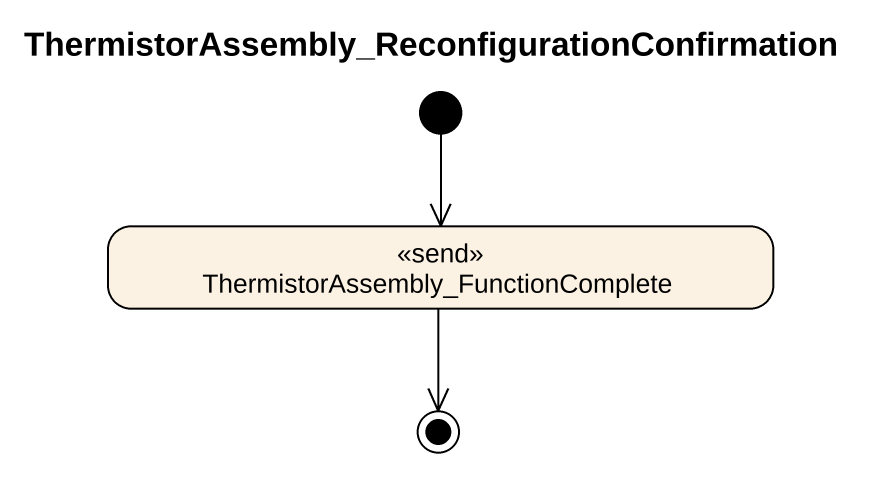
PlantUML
@startuml
title ThermistorAssembly_ReconfigurationConfirmation
hide empty description
state "ThermistorAssembly_FunctionComplete" as ThermistorAssembly <<send>>
[*] --> ThermistorAssembly
ThermistorAssembly --> [*]
@enduml
